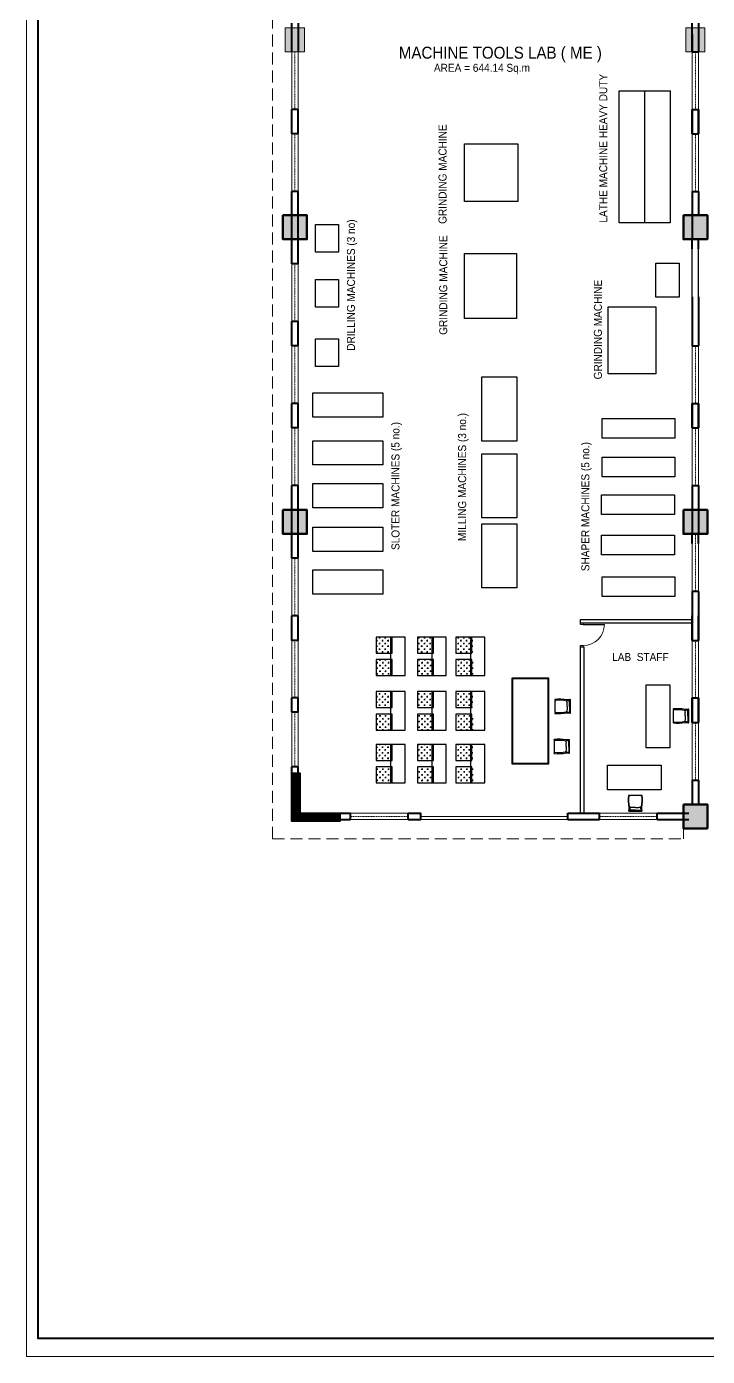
# Model space of a CAD drawing. Header units: inches. Extents: x 150067 to 167379, y -92057 to -49035.
# Drawn here: x 151455 to 153580, y -56522 to -52368 of the extents above; entities that cross this region are included whole.
import ezdxf

# ---------------------------------------------------------------- set-up
doc = ezdxf.new("R2010")
doc.units = ezdxf.units.IN
doc.header["$LTSCALE"] = 0.1
doc.header["$MEASUREMENT"] = 0
doc.linetypes.add('DASHED2', pattern=[0.375, 0.25, -0.125])
doc.linetypes.add('HIDDEN', pattern=[0.375, 0.25, -0.125])
for name, color, linetype, lineweight in [('BOR', 200, 'Continuous', 40), ('BOR1', 230, 'Continuous', 15), ('DOOR', 10, 'Continuous', 15), ('HAT', 253, 'Continuous', 25), ('Layer4', 10, 'Continuous', 25), ('thin ha', 253, 'Continuous', 5), ('wall', 6, 'Continuous', 40), ('win', 102, 'Continuous', 20)]:
    doc.layers.add(name, color=color, linetype=linetype, lineweight=lineweight)
doc.layers.add('Layer1', color=7, linetype='Continuous')
doc.layers.add('TEXT', color=7, linetype='Continuous')
doc.styles.add('DUTCH', font='arial.ttf')

# ---------------------------------------------------------------- blocks, each defined once
blk = doc.blocks.new('hhrh')
at = {"layer": 'thin ha', "linetype": 'Continuous', "lineweight": 20, "ltscale": 0.1}
blk.add_hatch(color=2, dxfattribs=at).paths.add_polyline_path([(-6923.03, -1177.102), (-6922.28, -1177.102), (-6922.28, -1177.852), (-6923.03, -1177.852)])
at = {"layer": 'thin ha', "color": 2, "linetype": 'Continuous', "lineweight": 50, "ltscale": 0.1}
blk.add_lwpolyline([(-6923.03, -1177.102), (-6922.28, -1177.102), (-6922.28, -1177.852), (-6923.03, -1177.852)], close=True, dxfattribs=at)
blk = doc.blocks.new('hhyt')
at = {"layer": 'thin ha', "linetype": 'Continuous', "lineweight": 20, "ltscale": 0.1}
blk.add_hatch(color=2, dxfattribs=at).paths.add_polyline_path([(-6922.955, -1152.844), (-6922.355, -1152.844), (-6922.355, -1153.594), (-6922.955, -1153.594)])
at = {"layer": 'thin ha', "color": 2, "linetype": 'Continuous', "lineweight": 20, "ltscale": 0.1}
blk.add_lwpolyline([(-6922.955, -1152.844), (-6922.355, -1152.844), (-6922.355, -1153.594), (-6922.955, -1153.594)], close=True, dxfattribs=at)
blk = doc.blocks.new('un')
at = {"layer": 'Layer4', "linetype": 'Continuous', "ltscale": 0.1}
h = blk.add_hatch(dxfattribs=at)
h.set_pattern_fill('CROSS', color=252, scale=0.35, style=0)
h.paths.add_polyline_path([(3819.84, -1529.16), (3819.34, -1529.16), (3819.34, -1529.66), (3819.84, -1529.66)])
h = blk.add_hatch(dxfattribs=at)
h.set_pattern_fill('CROSS', color=252, scale=0.35, style=0)
h.set_pattern_definition([(0, (-65.54898, -47.50038), (0.0875, 0.0875), [0.04375, -0.13125]), (90, (-65.52711, -47.52225), (-0.0875, 0.0875), [0.04375, -0.13125])])
h.paths.add_polyline_path([(3819.84, -1529.86), (3819.34, -1529.86), (3819.34, -1530.36), (3819.84, -1530.36)])
at = {"layer": 'Layer4', "color": 114, "linetype": 'Continuous', "ltscale": 0.1}
for points in [[(3819.323, -1529.66), (3819.323, -1529.16), (3819.823, -1529.16), (3819.823, -1529.66)], [(3819.323, -1530.36), (3819.323, -1529.86), (3819.823, -1529.86), (3819.823, -1530.36)]]:
    blk.add_lwpolyline(points, close=True, dxfattribs=at)
at = {"layer": 'Layer4', "color": 30, "linetype": 'Continuous', "ltscale": 0.1}
blk.add_lwpolyline([(3819.773, -1530.36), (3819.773, -1529.16), (3820.223, -1529.16), (3820.223, -1530.36)], close=True, dxfattribs=at)
blk = doc.blocks.new('A$C764D24B9')
at = {"layer": 'DOOR'}
for points in [[(0.056, 0.111), (0.083, 0.111), (0.083, 1), (0.056, 1)], [(0, 0), (0.056, 0), (0.056, 0.111), (0, 0.111)], [(0.944, 0), (1, 0), (1, 0.111), (0.944, 0.111)]]:
    blk.add_lwpolyline(points, close=True, dxfattribs=at)
blk.add_arc((0.056, 0.111), 0.889, 0, 90, dxfattribs=at)
blk = doc.blocks.new('A$C2C166547')
at = {"color": 0}
for p, q in [((0.201, 0.464), (0.017, 0.464)), ((0.201, 0.456), (0.018, 0.456)), ((0.201, 0.455), (0.018, 0.455)), ((0.201, 0.464), (0.385, 0.464)), ((0.201, 0.456), (0.385, 0.456)), ((0.201, 0.455), (0.385, 0.455)), ((0.016, 0.02), (0.006, 0.02)), ((0.016, 0.02), (0.006, 0.016)), ((0.017, 0.001), (0.016, 0.02)), ((0.201, 0.374), (0.094, 0.374)), ((0.201, 0.374), (0.308, 0.374)), ((0.385, 0.001), (0.387, 0.02)), ((0.387, 0.02), (0.396, 0.016)), ((0.387, 0.02), (0.396, 0.02))]:
    blk.add_line(p, q, dxfattribs=at)
blk.add_lwpolyline([(0.023, 0.369, 0.080461), (0.008, 0, 0.080461)], format="xyb", dxfattribs=at)
for centre, radius, start, end in [((0.018, 0.461), 0.00242, 100.345, 201.3742), ((-0.216, 0.394), 0.241, 354.5513, 15.9626), ((0.018, 0.455), 0.000725, 87.3762, 197.5208), ((0.018, 0.454), 0.000433, 71.7715, 189.2202), ((-0.282, 0.346), 0.317, 1.1591, 17.5641), ((0.685, 0.346), 0.317, 162.4359, 178.8409), ((0.618, 0.394), 0.241, 164.0374, 185.4487), ((0.384, 0.461), 0.00242, 338.6258, 79.655), ((0.385, 0.455), 0.000725, 342.4792, 92.6238), ((0.385, 0.454), 0.000433, 350.7798, 108.2285), ((0.014, -0.011), 0.012, 71.7536, 116.5375), ((0.095, 0.276), 0.0978, 90.5164, 143.1927), ((0.307, 0.276), 0.0978, 36.8073, 89.4836), ((-0.752, 0.137), 1.154, 353.1637, 11.5643), ((0.389, -0.011), 0.012, 63.4625, 108.2464)]:
    blk.add_arc(centre, radius, start, end, dxfattribs=at)

msp = doc.modelspace()

# ---------------------------------------------------------------- hatches: boundary and pattern name
at = {"layer": 'thin ha', "linetype": 'Continuous', "lineweight": 20}
h = msp.add_hatch(dxfattribs=at)
h.set_pattern_fill('ANSI31', color=2, style=0)
h.set_pattern_definition([(45, (60447.59873, -37907.69438), (-0.08838834765, 0.08838834765), [])])
h.paths.add_polyline_path([(152432.98, -54825.23), (152432.98, -54850.23), (152282.98, -54850.23), (152282.98, -54700.23), (152307.98, -54700.23), (152307.98, -54825.23)])

# ---------------------------------------------------------------- linework, layer by layer
at = {"elevation": 23680.86}
for points in [[(152971.35, -54402.17), (153084.57, -54402.17), (153084.57, -54672.29), (152971.35, -54672.29)], [(152972.35, -54403.17), (153083.57, -54403.17), (153083.57, -54671.29), (152972.35, -54671.29)], [(152973.35, -54404.17), (153082.57, -54404.17), (153082.57, -54670.29), (152973.35, -54670.29)]]:
    msp.add_lwpolyline(points, close=True, dxfattribs=at)
for points in [[(153151.03, -54470.31, -0.1025232), (153142.29, -54471.27, 0.0804606), (153104.57, -54469.72, 0.3022999), (153104.86, -54472.16, -0.1979323), (153104.92, -54473.07, 0.028193), (153104.57, -54478.48), (153104.57, -54491.48), (153104.57, -54504.49, 0.028193), (153104.92, -54509.9, -0.1979323), (153104.86, -54510.81, 0.3022999), (153104.57, -54513.25, 0.0804606), (153142.29, -54511.69, -0.1025232), (153151.03, -54512.65, 0.5871113), (153152.95, -54511.58), (153152.95, -54471.39, 0.5871113)], [(153520.28, -54500.25, -0.1025232), (153511.54, -54501.21, 0.0804606), (153473.82, -54499.66, 0.3022999), (153474.11, -54502.1, -0.1979323), (153474.18, -54503.01, 0.028193), (153473.82, -54508.42), (153473.82, -54521.42), (153473.82, -54534.43, 0.028193), (153474.18, -54539.83, -0.1979323), (153474.11, -54540.75, 0.3022999), (153473.82, -54543.19, 0.0804606), (153511.54, -54541.63, -0.1025232), (153520.28, -54542.59, 0.5871113), (153522.2, -54541.51), (153522.2, -54501.33, 0.5871113)], [(153148.3, -54595.52, -0.1025232), (153139.56, -54596.48, 0.0804606), (153101.84, -54594.92, 0.3022999), (153102.13, -54597.36, -0.1979323), (153102.2, -54598.27, 0.028193), (153101.84, -54603.68), (153101.84, -54616.69), (153101.84, -54629.69, 0.028193), (153102.2, -54635.1, -0.1979323), (153102.13, -54636.01, 0.3022999), (153101.84, -54638.45, 0.0804606), (153139.56, -54636.9, -0.1025232), (153148.3, -54637.86, 0.5871113), (153150.22, -54636.78), (153150.22, -54596.59, 0.5871113)], [(153376.73, -54816.35, -0.1025232), (153375.77, -54807.62, 0.0804606), (153377.33, -54769.89, 0.3022999), (153374.89, -54770.19, -0.1979323), (153373.97, -54770.25, 0.028193), (153368.56, -54769.89), (153355.56, -54769.89), (153342.55, -54769.89, 0.028193), (153337.15, -54770.25, -0.1979323), (153336.23, -54770.19, 0.3022999), (153333.79, -54769.89, 0.0804606), (153335.35, -54807.62, -0.1025232), (153334.39, -54816.35, 0.5871113), (153335.47, -54818.27), (153375.65, -54818.27, 0.5871113)]]:
    msp.add_lwpolyline(points, format="xyb", close=True, dxfattribs=at)
at = {"layer": 'BOR', "elevation": 23680.86}
msp.add_lwpolyline([(166712.41, -49087.81), (151489.98, -49087.81), (151489.98, -56465.21), (166712.41, -56465.21)], close=True, dxfattribs=at)
at = {"layer": 'BOR1', "elevation": 23680.86}
msp.add_lwpolyline([(166768.94, -49034.57), (151455.32, -49034.57), (151455.32, -56521.74), (166768.94, -56521.74)], close=True, dxfattribs=at)
at = {"layer": 'DOOR', "linetype": 'HIDDEN', "ltscale": 1500}
for p, q in [((152222.98, -54905.23, 23680.86), (152222.98, -49478.56, 23680.86)), ((152222.98, -54905.23, 23680.86), (153505.48, -54905.23, 23680.86)), ((153505.48, -54872.73, 23680.86), (153505.48, -54905.23, 23680.86))]:
    msp.add_line(p, q, dxfattribs=at)
at = {"layer": 'HAT', "color": 5, "linetype": 'Continuous', "lineweight": 40, "ltscale": 0.1, "elevation": 23680.86}
msp.add_lwpolyline([(152432.98, -54825.23), (152432.98, -54850.23), (152282.98, -54850.23), (152282.98, -54700.23), (152307.98, -54700.23), (152307.98, -54825.23)], close=True, dxfattribs=at)
at = {"layer": 'Layer1', "color": 6, "linetype": 'Continuous', "ltscale": 0.1}
for p, q in [((153384.38, -52569.34, 23680.86), (153384.38, -52981.46, 23680.86)), ((153532.98, -53212.43, 23680.86), (153532.98, -53062.73, 23680.86)), ((153552.98, -53212.43, 23680.86), (153552.98, -53062.73, 23680.86)), ((153184.48, -54230.23, 23680.86), (153184.48, -54220.23, 23680.86)), ((153184.48, -54220.23, 23680.86), (153532.98, -54220.23, 23680.86)), ((153184.48, -54235.23, 23680.86), (153184.48, -54230.23, 23680.86)), ((153194.48, -54231.09, 23680.86), (153184.48, -54231.09, 23680.86)), ((153532.98, -54231.09, 23680.86), (153194.48, -54231.09, 23680.86)), ((153184.48, -54825.23, 23680.86), (153184.48, -54301.5, 23680.86)), ((153184.48, -54305.64, 23680.86), (153194.48, -54305.64, 23680.86)), ((153194.48, -54305.64, 23680.86), (153194.48, -54825.23, 23680.86)), ((153144.98, -54845.23, 23680.86), (153144.98, -54835.23, 23680.86)), ((153194.48, -54825.23, 23680.86), (153184.48, -54825.23, 23680.86))]:
    msp.add_line(p, q, dxfattribs=at)
at = {"layer": 'Layer1', "color": 6, "linetype": 'Continuous', "ltscale": 0.1, "elevation": 23680.86}
for points in [[(153304.74, -52569.34), (153464.02, -52569.34), (153464.02, -52981.46), (153304.74, -52981.46)], [(152822.15, -52734.53), (152988.55, -52734.53), (152988.55, -52914.56), (152822.15, -52914.56)], [(152356.87, -52986.33), (152428.82, -52986.33), (152428.82, -53073.15), (152356.87, -53073.15)], [(152822.15, -53076.62), (152984.36, -53076.62), (152984.36, -53279.81), (152822.15, -53279.81)], [(153419.21, -53106.88), (153491.87, -53106.88), (153491.87, -53212.93), (153419.21, -53212.93)], [(152356.87, -53158.24), (152428.82, -53158.24), (152428.82, -53245.06), (152356.87, -53245.06)], [(153271.11, -53243.62), (153419.21, -53243.62), (153419.21, -53452.93), (153271.11, -53452.93)], [(152356.87, -53343.32), (152428.82, -53343.32), (152428.82, -53430.14), (152356.87, -53430.14)], [(152876.21, -53462.53), (152985.6, -53462.53), (152985.6, -53662.81), (152876.21, -53662.81)], [(152348.9, -53512), (152567.62, -53512), (152567.62, -53587.9), (152348.9, -53587.9)], [(153252.27, -53592.46), (153479.36, -53592.46), (153479.36, -53653.82), (153252.27, -53653.82)], [(152348.9, -53661.7), (152567.62, -53661.7), (152567.62, -53737.6), (152348.9, -53737.6)], [(152876.21, -53702.28), (152985.6, -53702.28), (152985.6, -53902.56), (152876.21, -53902.56)], [(153252.27, -53712.86), (153479.36, -53712.86), (153479.36, -53774.23), (153252.27, -53774.23)], [(152348.9, -53795.03), (152567.62, -53795.03), (152567.62, -53870.93), (152348.9, -53870.93)], [(153250.43, -53831.11), (153477.52, -53831.11), (153477.52, -53892.48), (153250.43, -53892.48)], [(152348.9, -53931.85), (152567.62, -53931.85), (152567.62, -54007.75), (152348.9, -54007.75)], [(152876.21, -53921.13), (152985.6, -53921.13), (152985.6, -54121.41), (152876.21, -54121.41)], [(153250.43, -53956.59), (153477.52, -53956.59), (153477.52, -54017.96), (153250.43, -54017.96)], [(152348.9, -54065.3), (152567.62, -54065.3), (152567.62, -54141.19), (152348.9, -54141.19)], [(153252.27, -54086.68), (153479.36, -54086.68), (153479.36, -54148.05), (153252.27, -54148.05)], [(153389.22, -54424.33), (153462.86, -54424.33), (153462.86, -54621.21), (153389.22, -54621.21)], [(153269.14, -54675.38), (153435.77, -54675.38), (153435.77, -54752.5), (153269.14, -54752.5)]]:
    msp.add_lwpolyline(points, close=True, dxfattribs=at)
at = {"layer": 'wall', "linetype": 'Continuous', "ltscale": 0.1}
for p, q in [((152282.98, -52446.89, 23680.86), (152282.98, -52357.86, 23680.86)), ((152302.98, -52357.86, 23680.86), (152302.98, -52446.89, 23680.86)), ((153532.98, -52446.89, 23680.86), (153532.98, -52357.86, 23680.86)), ((153552.98, -52357.86, 23680.86), (153552.98, -52446.89, 23680.86)), ((153552.98, -52371.89, 23680.86), (153552.98, -52446.89, 23680.86)), ((153532.98, -52391.89, 23680.86), (153532.98, -52446.89, 23680.86)), ((153532.98, -52446.89, 23680.86), (153552.98, -52446.89, 23680.86)), ((152282.98, -52703.14, 23680.86), (152282.98, -52626.89, 23680.86)), ((152282.98, -52703.14, 23680.86), (152282.98, -52626.89, 23680.86)), ((152282.98, -52703.14, 23680.86), (152282.98, -52626.89, 23680.86)), ((152302.98, -52626.89, 23680.86), (152282.98, -52626.89, 23680.86)), ((152302.98, -52703.14, 23680.86), (152302.98, -52626.89, 23680.86)), ((152302.98, -52703.14, 23680.86), (152302.98, -52626.89, 23680.86)), ((152302.98, -52703.14, 23680.86), (152302.98, -52626.89, 23680.86)), ((153532.98, -52626.89, 23680.86), (153532.98, -52703.14, 23680.86)), ((153532.98, -52703.14, 23680.86), (153532.98, -52626.89, 23680.86)), ((153532.98, -52703.14, 23680.86), (153532.98, -52626.89, 23680.86)), ((153532.98, -52703.14, 23680.86), (153532.98, -52626.89, 23680.86)), ((153532.98, -52626.89, 23680.86), (153552.98, -52626.89, 23680.86)), ((153552.98, -52626.89, 23680.86), (153552.98, -52703.14, 23680.86)), ((153552.98, -52703.14, 23680.86), (153552.98, -52626.89, 23680.86)), ((153552.98, -52703.14, 23680.86), (153552.98, -52626.89, 23680.86)), ((153552.98, -52703.14, 23680.86), (153552.98, -52626.89, 23680.86)), ((152302.98, -52703.14, 23680.86), (152282.98, -52703.14, 23680.86)), ((153532.98, -52703.14, 23680.86), (153552.98, -52703.14, 23680.86)), ((152282.98, -53108.98, 23680.86), (152282.98, -52883.14, 23680.86)), ((152302.98, -52883.14, 23680.86), (152282.98, -52883.14, 23680.86)), ((152302.98, -53108.98, 23680.86), (152302.98, -52883.14, 23680.86)), ((153532.98, -52883.14, 23680.86), (153532.98, -53032.73, 23680.86)), ((153532.98, -52883.14, 23680.86), (153552.98, -52883.14, 23680.86)), ((153552.98, -52883.14, 23680.86), (153552.98, -52957.73, 23680.86)), ((153532.98, -53062.73, 23680.86), (153532.98, -53032.73, 23680.86)), ((153552.98, -53062.73, 23680.86), (153552.98, -53032.73, 23680.86)), ((152302.98, -53108.98, 23680.86), (152282.98, -53108.98, 23680.86)), ((153532.98, -53212.43, 23680.86), (153532.98, -53365.23, 23680.86)), ((153552.98, -53212.43, 23680.86), (153552.98, -53365.23, 23680.86)), ((152282.98, -53365.23, 23680.86), (152282.98, -53288.98, 23680.86)), ((152282.98, -53365.23, 23680.86), (152282.98, -53288.98, 23680.86)), ((152302.98, -53288.98, 23680.86), (152282.98, -53288.98, 23680.86)), ((152302.98, -53365.23, 23680.86), (152302.98, -53288.98, 23680.86)), ((152302.98, -53365.23, 23680.86), (152302.98, -53288.98, 23680.86)), ((152302.98, -53333.2, 23680.86), (152302.98, -53288.98, 23680.86)), ((152302.98, -53333.2, 23680.86), (152302.98, -53288.98, 23680.86)), ((152302.98, -53333.2, 23680.86), (152302.98, -53288.98, 23680.86)), ((152302.98, -53365.23, 23680.86), (152282.98, -53365.23, 23680.86)), ((153532.98, -53365.23, 23680.86), (153552.98, -53365.23, 23680.86)), ((152282.98, -53621.48, 23680.86), (152282.98, -53545.23, 23680.86)), ((152282.98, -53621.48, 23680.86), (152282.98, -53545.23, 23680.86)), ((152302.98, -53545.23, 23680.86), (152282.98, -53545.23, 23680.86)), ((152302.98, -53621.48, 23680.86), (152302.98, -53545.23, 23680.86)), ((152302.98, -53621.48, 23680.86), (152302.98, -53545.23, 23680.86)), ((153532.98, -53545.23, 23680.86), (153532.98, -53621.48, 23680.86)), ((153532.98, -53621.48, 23680.86), (153532.98, -53545.23, 23680.86)), ((153532.98, -53621.48, 23680.86), (153532.98, -53545.23, 23680.86)), ((153532.98, -53545.23, 23680.86), (153552.98, -53545.23, 23680.86)), ((153552.98, -53545.23, 23680.86), (153552.98, -53621.48, 23680.86)), ((153552.98, -53621.48, 23680.86), (153552.98, -53545.23, 23680.86)), ((153552.98, -53621.48, 23680.86), (153552.98, -53545.23, 23680.86)), ((152302.98, -53621.48, 23680.86), (152282.98, -53621.48, 23680.86)), ((153532.98, -53621.48, 23680.86), (153552.98, -53621.48, 23680.86)), ((152282.98, -54028.98, 23680.86), (152282.98, -53801.48, 23680.86)), ((152302.98, -53801.48, 23680.86), (152282.98, -53801.48, 23680.86)), ((152302.98, -54028.98, 23680.86), (152302.98, -53801.48, 23680.86)), ((153532.98, -53801.48, 23680.86), (153532.98, -53952.73, 23680.86)), ((153532.98, -53801.48, 23680.86), (153552.98, -53801.48, 23680.86)), ((153552.98, -53801.48, 23680.86), (153552.98, -53952.73, 23680.86)), ((153532.98, -53982.73, 23680.86), (153532.98, -53952.73, 23680.86)), ((153552.98, -53982.73, 23680.86), (153552.98, -53952.73, 23680.86)), ((152302.98, -54028.98, 23680.86), (152282.98, -54028.98, 23680.86)), ((153552.98, -54132.43, 23680.86), (153532.98, -54132.43, 23680.86)), ((153532.98, -54132.43, 23680.86), (153532.98, -54285.23, 23680.86)), ((153552.98, -54132.43, 23680.86), (153552.98, -54285.23, 23680.86)), ((152282.98, -54285.23, 23680.86), (152282.98, -54208.98, 23680.86)), ((152302.98, -54208.98, 23680.86), (152282.98, -54208.98, 23680.86)), ((152302.98, -54285.23, 23680.86), (152302.98, -54208.98, 23680.86)), ((152302.98, -54253.2, 23680.86), (152302.98, -54208.98, 23680.86)), ((152302.98, -54253.2, 23680.86), (152302.98, -54208.98, 23680.86)), ((152302.98, -54253.2, 23680.86), (152302.98, -54208.98, 23680.86)), ((153532.98, -54285.23, 23680.86), (153532.98, -54208.98, 23680.86)), ((153532.98, -54253.2, 23680.86), (153532.98, -54208.98, 23680.86)), ((153532.98, -54253.2, 23680.86), (153532.98, -54208.98, 23680.86)), ((153532.98, -54253.2, 23680.86), (153532.98, -54208.98, 23680.86)), ((153552.98, -54285.23, 23680.86), (153552.98, -54208.98, 23680.86)), ((152302.98, -54285.23, 23680.86), (152282.98, -54285.23, 23680.86)), ((153532.98, -54285.23, 23680.86), (153552.98, -54285.23, 23680.86)), ((152282.98, -54509.14, 23680.86), (152282.98, -54465.23, 23680.86)), ((152302.98, -54465.23, 23680.86), (152282.98, -54465.23, 23680.86)), ((152302.98, -54509.14, 23680.86), (152302.98, -54465.23, 23680.86)), ((153532.98, -54465.23, 23680.86), (153532.98, -54541.48, 23680.86)), ((153532.98, -54541.48, 23680.86), (153532.98, -54465.23, 23680.86)), ((153532.98, -54465.23, 23680.86), (153552.98, -54465.23, 23680.86)), ((153552.98, -54465.23, 23680.86), (153552.98, -54541.48, 23680.86)), ((153552.98, -54541.48, 23680.86), (153552.98, -54465.23, 23680.86)), ((152302.98, -54509.14, 23680.86), (152282.98, -54509.14, 23680.86)), ((153532.98, -54541.48, 23680.86), (153552.98, -54541.48, 23680.86)), ((152282.98, -54845.23, 23680.86), (152282.98, -54680.68, 23680.86)), ((152302.98, -54680.68, 23680.86), (152282.98, -54680.68, 23680.86)), ((152302.98, -54700.23, 23680.86), (152302.98, -54680.68, 23680.86)), ((153532.98, -54721.48, 23680.86), (153532.98, -54797.73, 23680.86)), ((153532.98, -54721.48, 23680.86), (153552.98, -54721.48, 23680.86)), ((153552.98, -54721.48, 23680.86), (153552.98, -54797.73, 23680.86)), ((152307.98, -54825.23, 23680.86), (152466.31, -54825.23, 23680.86)), ((152350.48, -54825.23, 23680.86), (152466.31, -54825.23, 23680.86)), ((152432.98, -54845.23, 23680.86), (152458.81, -54845.23, 23680.86)), ((152432.98, -54845.23, 23680.86), (152466.31, -54845.23, 23680.86)), ((152466.31, -54845.23, 23680.86), (152466.31, -54825.23, 23680.86)), ((152646.31, -54825.23, 23680.86), (152685.98, -54825.23, 23680.86)), ((152646.31, -54825.23, 23680.86), (152685.98, -54825.23, 23680.86)), ((152646.31, -54845.23, 23680.86), (152646.31, -54825.23, 23680.86)), ((152646.31, -54845.23, 23680.86), (152685.98, -54845.23, 23680.86)), ((152646.31, -54845.23, 23680.86), (152685.98, -54845.23, 23680.86)), ((152646.31, -54845.23, 23680.86), (152685.98, -54845.23, 23680.86)), ((152685.98, -54845.23, 23680.86), (152685.98, -54825.23, 23680.86)), ((153144.98, -54825.23, 23680.86), (153243.98, -54825.23, 23680.86)), ((153144.98, -54825.23, 23680.86), (153243.98, -54825.23, 23680.86)), ((153144.98, -54845.23, 23680.86), (153144.98, -54825.23, 23680.86)), ((153144.98, -54845.23, 23680.86), (153243.98, -54845.23, 23680.86)), ((153144.98, -54845.23, 23680.86), (153243.98, -54845.23, 23680.86)), ((153144.98, -54845.23, 23680.86), (153243.98, -54845.23, 23680.86)), ((153243.98, -54845.23, 23680.86), (153243.98, -54825.23, 23680.86)), ((153423.98, -54825.23, 23680.86), (153522.98, -54825.23, 23680.86)), ((153423.98, -54825.23, 23680.86), (153522.98, -54825.23, 23680.86)), ((153423.98, -54845.23, 23680.86), (153423.98, -54825.23, 23680.86)), ((153423.98, -54845.23, 23680.86), (153522.98, -54845.23, 23680.86)), ((153423.98, -54845.23, 23680.86), (153522.98, -54845.23, 23680.86)), ((153423.98, -54845.23, 23680.86), (153522.98, -54845.23, 23680.86))]:
    msp.add_line(p, q, dxfattribs=at)
at = {"layer": 'wall', "linetype": 'Continuous', "ltscale": 0.1, "elevation": 23680.86}
for points in [[(153532.98, -52446.89), (153552.98, -52446.89)], [(152302.98, -52626.89), (152282.98, -52626.89)], [(153532.98, -52626.89), (153552.98, -52626.89)], [(152302.98, -52703.14), (152282.98, -52703.14)], [(153532.98, -52703.14), (153552.98, -52703.14)], [(152302.98, -52883.14), (152282.98, -52883.14)], [(153532.98, -52883.14), (153552.98, -52883.14)], [(152302.98, -53108.98), (152282.98, -53108.98)], [(152302.98, -53288.98), (152282.98, -53288.98)], [(152302.98, -53365.23), (152282.98, -53365.23)], [(153532.98, -53365.23), (153552.98, -53365.23)], [(152302.98, -53545.23), (152282.98, -53545.23)], [(153532.98, -53545.23), (153552.98, -53545.23)], [(152302.98, -53621.48), (152282.98, -53621.48)], [(153532.98, -53621.48), (153552.98, -53621.48)], [(152302.98, -53801.48), (152282.98, -53801.48)], [(153532.98, -53801.48), (153552.98, -53801.48)], [(152302.98, -54028.98), (152282.98, -54028.98)], [(152302.98, -54208.98), (152282.98, -54208.98)], [(152302.98, -54285.23), (152282.98, -54285.23)], [(153532.98, -54285.23), (153552.98, -54285.23)], [(152302.98, -54465.23), (152282.98, -54465.23)], [(153540.48, -54465.23), (153552.98, -54465.23)], [(152302.98, -54509.14), (152282.98, -54509.14)], [(153532.98, -54541.48), (153552.98, -54541.48)], [(152302.98, -54680.68), (152282.98, -54680.68)], [(153532.98, -54721.48), (153552.98, -54721.48)], [(152466.31, -54845.23), (152466.31, -54825.23)], [(152646.31, -54845.23), (152646.31, -54825.23)], [(152685.98, -54845.23), (152685.98, -54825.23)], [(153144.98, -54845.23), (153144.98, -54825.23)], [(153243.98, -54845.23), (153243.98, -54825.23)], [(153423.98, -54845.23), (153423.98, -54825.23)]]:
    msp.add_lwpolyline(points, dxfattribs=at)
at = {"layer": 'win'}
for p, q in [((152282.98, -52446.89, 23680.86), (152282.98, -52626.89, 23680.86)), ((152302.98, -52446.89, 23680.86), (152302.98, -52626.89, 23680.86)), ((153532.98, -52446.89, 23680.86), (153532.98, -52626.89, 23680.86)), ((153552.98, -52446.89, 23680.86), (153552.98, -52626.89, 23680.86)), ((152282.98, -52703.14, 23680.86), (152282.98, -52883.14, 23680.86)), ((152302.98, -52703.14, 23680.86), (152302.98, -52883.14, 23680.86)), ((153532.98, -52703.14, 23680.86), (153532.98, -52883.14, 23680.86)), ((153552.98, -52703.14, 23680.86), (153552.98, -52883.14, 23680.86)), ((152282.98, -53108.98, 23680.86), (152282.98, -53288.98, 23680.86)), ((152302.98, -53108.98, 23680.86), (152302.98, -53288.98, 23680.86)), ((152282.98, -53365.23, 23680.86), (152282.98, -53545.23, 23680.86)), ((152302.98, -53365.23, 23680.86), (152302.98, -53545.23, 23680.86)), ((153532.98, -53365.23, 23680.86), (153532.98, -53545.23, 23680.86)), ((153552.98, -53365.23, 23680.86), (153552.98, -53545.23, 23680.86)), ((152282.98, -53621.48, 23680.86), (152282.98, -53801.48, 23680.86)), ((152302.98, -53621.48, 23680.86), (152302.98, -53801.48, 23680.86)), ((153532.98, -53621.48, 23680.86), (153532.98, -53801.48, 23680.86)), ((153552.98, -53621.48, 23680.86), (153552.98, -53801.48, 23680.86)), ((153532.98, -53952.43, 23680.86), (153532.98, -54132.43, 23680.86)), ((153552.98, -53952.43, 23680.86), (153552.98, -54132.43, 23680.86)), ((152282.98, -54028.98, 23680.86), (152282.98, -54208.98, 23680.86)), ((152302.98, -54028.98, 23680.86), (152302.98, -54208.98, 23680.86)), ((152282.98, -54285.23, 23680.86), (152282.98, -54465.23, 23680.86)), ((152302.98, -54285.23, 23680.86), (152302.98, -54465.23, 23680.86)), ((153532.98, -54285.23, 23680.86), (153532.98, -54465.23, 23680.86)), ((153552.98, -54285.23, 23680.86), (153552.98, -54465.23, 23680.86)), ((152282.98, -54509.14, 23680.86), (152282.98, -54680.68, 23680.86)), ((152302.98, -54509.14, 23680.86), (152302.98, -54680.68, 23680.86)), ((153532.98, -54541.48, 23680.86), (153532.98, -54721.48, 23680.86)), ((153552.98, -54541.48, 23680.86), (153552.98, -54721.48, 23680.86)), ((152646.31, -54825.23, 23680.86), (152466.31, -54825.23, 23680.86)), ((152646.31, -54845.23, 23680.86), (152466.31, -54845.23, 23680.86)), ((153144.98, -54835.23, 23680.86), (152685.98, -54835.23, 23680.86)), ((152685.98, -54845.23, 23680.86), (153144.98, -54845.23, 23680.86)), ((153423.98, -54825.23, 23680.86), (153243.98, -54825.23, 23680.86)), ((153423.98, -54845.23, 23680.86), (153243.98, -54845.23, 23680.86))]:
    msp.add_line(p, q, dxfattribs=at)
at = {"layer": 'win', "linetype": 'DASHED2', "ltscale": 1.5}
for p, q in [((152292.98, -52446.89, 23680.86), (152292.98, -52626.89, 23680.86)), ((153542.98, -52446.89, 23680.86), (153542.98, -52626.89, 23680.86)), ((152292.98, -52703.14, 23680.86), (152292.98, -52883.14, 23680.86)), ((153542.98, -52703.14, 23680.86), (153542.98, -52883.14, 23680.86)), ((152292.98, -53108.98, 23680.86), (152292.98, -53288.98, 23680.86)), ((152292.98, -53365.23, 23680.86), (152292.98, -53545.23, 23680.86)), ((153542.98, -53365.23, 23680.86), (153542.98, -53545.23, 23680.86)), ((152292.98, -53621.48, 23680.86), (152292.98, -53801.48, 23680.86)), ((153542.98, -53621.48, 23680.86), (153542.98, -53801.48, 23680.86)), ((153542.98, -53952.43, 23680.86), (153542.98, -54132.43, 23680.86)), ((152292.98, -54028.98, 23680.86), (152292.98, -54208.98, 23680.86)), ((152292.98, -54285.23, 23680.86), (152292.98, -54465.23, 23680.86)), ((153542.98, -54285.23, 23680.86), (153542.98, -54465.23, 23680.86)), ((152292.98, -54509.14, 23680.86), (152292.98, -54680.68, 23680.86)), ((153542.98, -54541.48, 23680.86), (153542.98, -54721.48, 23680.86)), ((152646.31, -54835.23, 23680.86), (152466.31, -54835.23, 23680.86)), ((153423.98, -54835.23, 23680.86), (153243.98, -54835.23, 23680.86))]:
    msp.add_line(p, q, dxfattribs=at)

# ---------------------------------------------------------------- block references
at = {"xscale": -100, "yscale": 100, "zscale": 100}
for p, rotation in [((153104.86, -54511.57, 23680.86), 270), ((153474.11, -54541.51, 23680.86), 270), ((153102.13, -54636.77, 23680.86), 270), ((153335.47, -54770.19, 23680.86), 180)]:
    msp.add_blockref('A$C2C166547', p, dxfattribs=dict(at, rotation=rotation))
at = {"layer": 'Layer4', "linetype": 'Continuous', "xscale": -100, "yscale": 100, "zscale": 100, "rotation": 180}
for p in [(-229385.59, -207311.43, 23680.86), (-229256.84, -207311.43, 23680.86), (-229136.8, -207311.43, 23680.86), (-229385.59, -207481.45, 23680.86), (-229256.84, -207481.45, 23680.86), (-229136.8, -207481.45, 23680.86), (-229385.59, -207646.23, 23680.86), (-229256.84, -207646.23, 23680.86), (-229136.8, -207646.23, 23680.86)]:
    msp.add_blockref('un', p, dxfattribs=at)
at = {"layer": 'thin ha', "color": 2, "linetype": 'Continuous', "lineweight": 20, "xscale": 100, "yscale": 100, "zscale": 100}
for name, p in [('hhyt', (844558.45, 62912.52, 23680.86)), ('hhyt', (845808.45, 62912.52, 23680.86)), ('hhrh', (844558.45, 64752.52, 23680.86)), ('hhrh', (845808.45, 64752.52, 23680.86)), ('hhrh', (844558.45, 63832.52, 23680.86)), ('hhrh', (845808.45, 63832.52, 23680.86)), ('hhrh', (845808.45, 62912.52, 23680.86))]:
    msp.add_blockref(name, p, dxfattribs=at)
at = {"layer": 'wall', "linetype": 'Continuous', "ltscale": 0.1, "xscale": 74.54819277208298, "yscale": 74.54819277208298, "zscale": 74.54819277208298, "rotation": 270}
msp.add_blockref('A$C764D24B9', (153184.48, -54231.09, 23680.86), dxfattribs=at)

# ---------------------------------------------------------------- texts
at = {"layer": 'TEXT', "style": 'DUTCH', "width": 0.9}
for s, height, p in [('MACHINE TOOLS LAB ( ME )', 37.5, (152617.2, -52468.56, 23680.86)), ('AREA = 644.14 Sq.m', 25, (152726.85, -52509.59, 23680.86)), ('LAB  STAFF', 25, (153283.09, -54349.72, 23680.86))]:
    msp.add_text(s, height=height, dxfattribs=at).set_placement(p)
for s, p in [('LATHE MACHINE HEAVY DUTY', (153267.77, -52980.54, 23680.86)), ('GRINDING MACHINE', (152766.16, -52984.45, 23680.86)), ('DRILLING MACHINES (3 no)', (152480.3, -53380.89, 23680.86)), ('GRINDING MACHINE', (152768.46, -53331.01, 23680.86)), ('GRINDING MACHINE', (153251.14, -53470.16, 23680.86)), ('MILLING MACHINES (3 no.)', (152827.35, -53975.06, 23680.86)), ('SLOTER MACHINES (5 no.)', (152619.28, -54003.14, 23680.86)), ('SHAPER MACHINES (5 no.)', (153211.98, -54069.28, 23680.86))]:
    msp.add_text(s, height=25, rotation=90, dxfattribs=at).set_placement(p)

doc.saveas('drawing.dxf')
